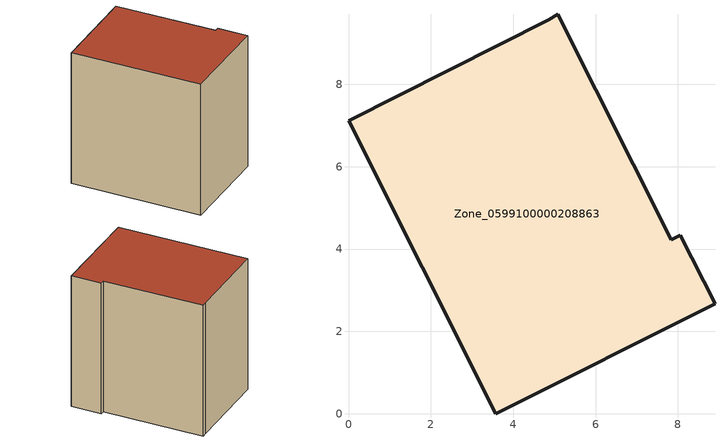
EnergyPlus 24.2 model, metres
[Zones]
Zone_0599100000208863
 floor ground (C_G): 4.86,9.57 5.08,9.7 7.84,4.22 8.06,4.33 8.9,2.67 3.58,0 0,7.12 z2.7
 wall outside (C_F): 3.58,0 8.9,2.67 8.06,4.33 7.84,4.22 5.08,9.7 4.86,9.57 0,7.12 3.58,0 z2.7:11.06
 roof outside (C_R): 5.08,9.7 4.86,9.57 0,7.12 3.58,0 8.9,2.67 8.06,4.33 7.84,4.22 z11.06
[BUILDING]
Pand.0599100000208863: North Axis=0; Terrain=City; Loads Convergence Tolerance Value=0.04; Temperature Convergence Tolerance Value=0.4; Solar Distribution=FullExterior; Maximum Number of Warmup Days=25; Minimum Number of Warmup Days=1
[Site:Location]
Rotterdam.The.Hague.AP_ZH_NLD Design_Conditions: Latitude=51.96; Longitude=4.45; Time Zone=1; Elevation=-4.5
[SITE:GROUNDTEMPERATURE:BUILDINGSURFACE]
18, 18, 18, 18, 18, 18, 18, 18, 18, 18, 18, 18
[MATERIAL] Thermal Absorptance=0.9; Solar Absorptance=0.7; Visible Absorptance=0.7
Name | Roughness | Thickness | Conductivity | Density | Specific Heat
G.TI.1946 | MediumSmooth | 0.15 | 1 | 540 | 1210
F.TI.1946 | Rough | 0.3 | 0.857143 | 1920 | 840
R.TI.1946 | MediumRough | 0.2 | 0.1 | 1500 | 1000
[CONSTRUCTION]
C_G: G.TI.1946
C_F: F.TI.1946
C_R: R.TI.1946
[ZONE]
Zone_0599100000208863: Type=1; Multiplier=1; Ceiling Height=Autocalculate; Volume=Autocalculate; Floor Area=autocalculate; Part of Total Floor Area=Yes
[ZONEINFILTRATION:DESIGNFLOWRATE]
Infil_Zone_0599100000208863: Zone or ZoneList or Space or SpaceList=Zone_0599100000208863; Schedule=AlwaysOn; Design Flow Rate Calculation Method=Flow/Area; Flow Rate per Floor Area=0.003; Constant Term Coefficient=1; Temperature Term Coefficient=0; Velocity Term Coefficient=0; Velocity Squared Term Coefficient=0
[HVACTEMPLATE:ZONE:IDEALLOADSAIRSYSTEM]
Zone_0599100000208863: Maximum Heating Supply Air Temperature=50; Minimum Cooling Supply Air Temperature=13; Maximum Heating Supply Air Humidity Ratio=0.0156; Minimum Cooling Supply Air Humidity Ratio=0.0077; Heating Limit=NoLimit; Cooling Limit=NoLimit; Dehumidification Control Type=ConstantSensibleHeatRatio; Cooling Sensible Heat Ratio=0.7; Dehumidification Setpoint=60; Humidification Control Type=None; Humidification Setpoint=30; Outdoor Air Method=None; Outdoor Air Flow Rate per Person=0.00944; Outdoor Air Flow Rate per Zone Floor Area=0; Outdoor Air Flow Rate per Zone=0; Demand Controlled Ventilation Type=None; Outdoor Air Economizer Type=NoEconomizer; Heat Recovery Type=None; Sensible Heat Recovery Effectiveness=0.7; Latent Heat Recovery Effectiveness=0.65
[ZONECONTROL:THERMOSTAT]
ThermostatControl_Zone_0599100000208863: Zone or ZoneList=Zone_0599100000208863; Control Type Schedule=DualSetpointControlType; Control 1=Thermostat_Zone_0599100000208863; Temperature Difference Between Cutout And Setpoint=0
[THERMOSTATSETPOINT:DUALSETPOINT]
Thermostat_Zone_0599100000208863: Heating Setpoint Temperature Schedule=HeatingSetpoint_Zone_0599100000208863; Cooling Setpoint Temperature Schedule=CoolingSetpoint_Zone_0599100000208863
[SCHEDULE:COMPACT]
HeatingSetpoint_Zone_0599100000208863: Through: 12/31, For: AllDays, Until: 24:00, 21
CoolingSetpoint_Zone_0599100000208863: Through: 12/31, For: AllDays, Until: 24:00, 24
DualSetpointControlType: Through: 12/31, For: AllDays, Until: 24:00, 4
AlwaysOn: Through: 12/31, For: AllDays, Until: 24:00, 1
